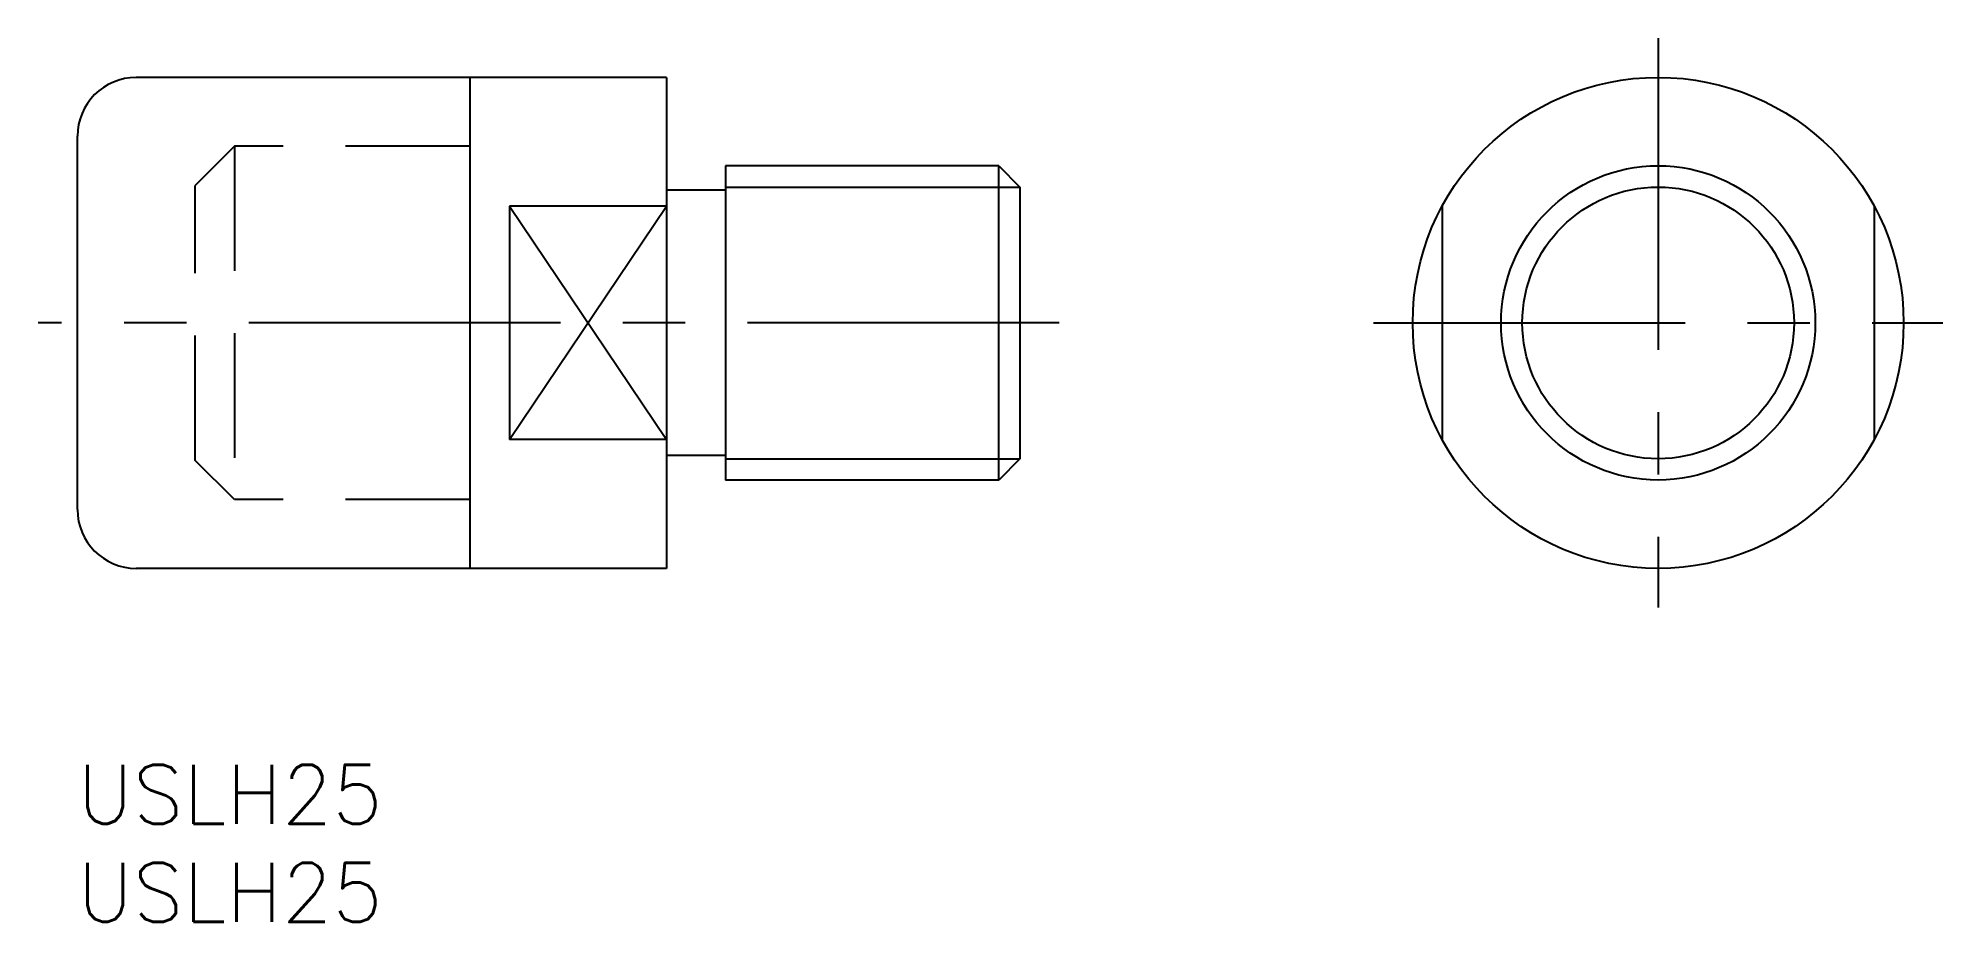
# Model space of a CAD drawing. Extents: x -2 to 95, y -8 to 37.
import ezdxf

# ---------------------------------------------------------------- set-up
doc = ezdxf.new("R2010")
doc.units = 0
doc.header["$LTSCALE"] = 0.5
doc.linetypes.add('CENTER', pattern=[50.8, 31.75, -6.35, 6.35, -6.35])
doc.linetypes.add('DASHED', pattern=[19.05, 12.7, -6.35])
for name, color, linetype in [('MSM_CENTER', 1, 'CENTER'), ('MSM_CONTINUOUS', 7, 'CONTINUOUS'), ('MSM_DASHED', 4, 'DASHED'), ('MSM_NARROW', 5, 'CONTINUOUS'), ('MSM_PART_NUMBER', 7, 'CONTINUOUS')]:
    doc.layers.add(name, color=color, linetype=linetype)
doc.styles.get("Standard").update_dxf_attribs({"font": 'txt.shx', "height": 3, "bigfont": 'bigfont.shx'})

# ---------------------------------------------------------------- blocks, each defined once
blk = doc.blocks.new('*U3')
at = {"layer": 'MSM_PART_NUMBER'}
blk.add_text('USLH25', height=3, dxfattribs=at).set_placement((0, -3))
blk = doc.blocks.new('*U4')
at = {"layer": 'MSM_PART_NUMBER'}
blk.add_text('USLH25', height=3, dxfattribs=at).set_placement((0, -8))

msp = doc.modelspace()

# ---------------------------------------------------------------- linework, layer by layer
at = {"layer": 'MSM_CENTER'}
for p, q in [((80.5, 37), (80.5, 8)), ((50, 22.5), (-2, 22.5)), ((66, 22.5), (95, 22.5))]:
    msp.add_line(p, q, dxfattribs=at)
at = {"layer": 'MSM_CONTINUOUS'}
for p, q in [((30, 35), (3, 35)), ((20, 10), (20, 35)), ((30, 35), (30, 10)), ((0, 13), (0, 32)), ((46.918, 30.5), (33, 30.5)), ((33, 30.5), (33, 14.5)), ((46.918, 14.5), (46.918, 30.5)), ((46.918, 30.5), (48, 29.417)), ((33, 29.25), (30, 29.25)), ((48, 29.417), (48, 15.583)), ((22, 28.437), (22, 16.563)), ((30, 28.437), (22, 28.437)), ((69.5, 28.437), (69.5, 16.563)), ((91.5, 28.437), (91.5, 16.563)), ((30, 16.563), (22, 16.563)), ((33, 15.75), (30, 15.75)), ((48, 15.583), (46.918, 14.5)), ((46.918, 14.5), (33, 14.5)), ((30, 10), (3, 10))]:
    msp.add_line(p, q, dxfattribs=at)
for radius in [12.5, 8]:
    msp.add_circle((80.5, 22.5), radius, dxfattribs=at)
for centre, start, end in [((3, 32), 90, 180), ((3, 13), 180, 270)]:
    msp.add_arc(centre, 3, start, end, dxfattribs=at)
at = {"layer": 'MSM_DASHED'}
for p, q in [((8, 31.5), (6, 29.5)), ((20, 31.5), (8, 31.5)), ((8, 31.5), (8, 13.5)), ((6, 15.5), (6, 29.5)), ((8, 13.5), (6, 15.5)), ((20, 13.5), (8, 13.5))]:
    msp.add_line(p, q, dxfattribs=at)
at = {"layer": 'MSM_NARROW'}
for p, q in [((33, 29.417), (48, 29.417)), ((22, 28.437), (30, 16.563)), ((22, 16.563), (30, 28.437)), ((33, 15.583), (48, 15.583))]:
    msp.add_line(p, q, dxfattribs=at)
msp.add_circle((80.5, 22.5), 6.918, dxfattribs=at)

# ---------------------------------------------------------------- block references
at = {"layer": 'MSM_CONTINUOUS'}
for name in ['*U3', '*U4']:
    msp.add_blockref(name, (0, 0), dxfattribs=at)

doc.saveas('drawing.dxf')
